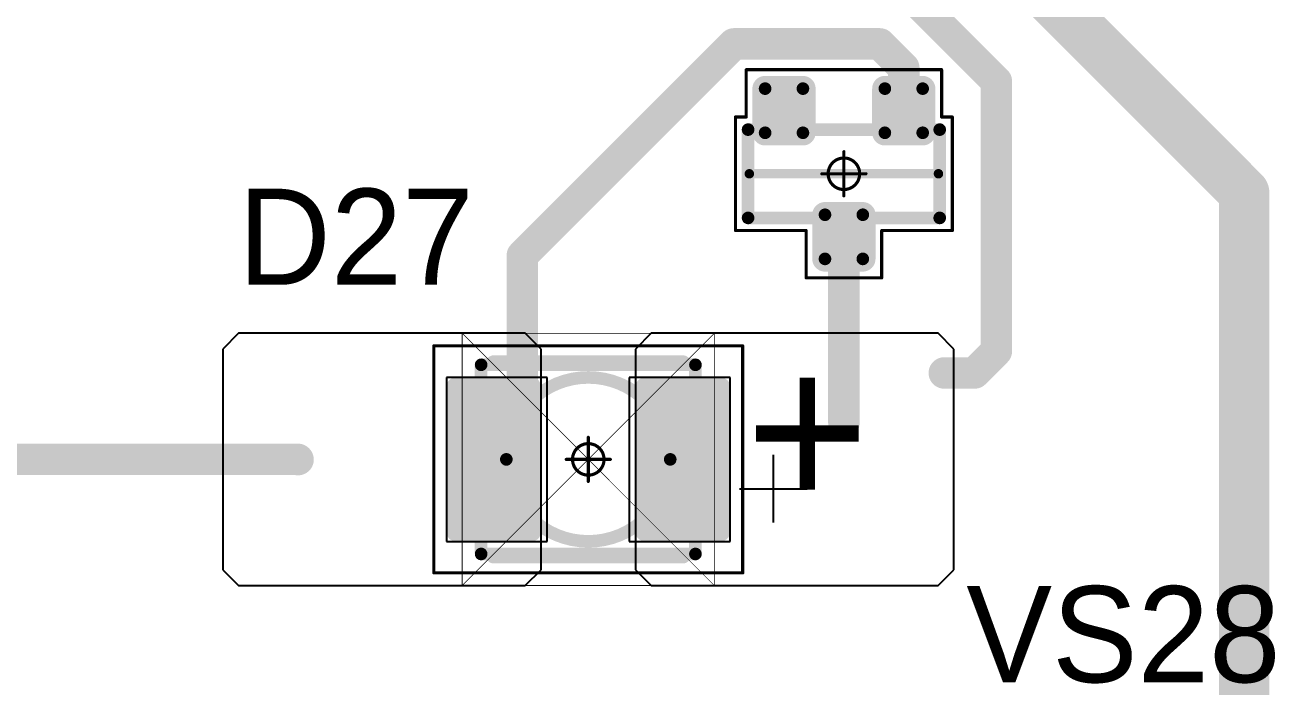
# Model space of a CAD drawing. Header units: millimetres. Extents: x 0 to 1769, y 431 to 1001.
# Drawn here: x 1363.06 to 1382.89, y 537.92 to 548.42 of the extents above; entities that cross this region are included whole.
import ezdxf

# ---------------------------------------------------------------- set-up
doc = ezdxf.new("R2010")
doc.units = ezdxf.units.MM
for name, color, linetype in [('Mechanical13', 56, 'Continuous'), ('Mechanical15', 56, 'Continuous'), ('Mechanical9', 56, 'Continuous'), ('TopLayer', 1, 'Continuous'), ('TopOverlay', 2, 'Continuous'), ('TopPaste', 8, 'Continuous'), ('TopSolder', 216, 'Continuous')]:
    doc.layers.add(name, color=color, linetype=linetype)

# ---------------------------------------------------------------- blocks, each defined once
blk = doc.blocks.new('SOT23_112')
at = {"layer": 'Mechanical13', "const_width": 0.1999996}
for points in [[(-0.7000011399999999, -1.51991822), (-0.7000011399999999, 1.52008078)], [(0.7000011399999999, 1.52008078), (-0.7000011399999999, 1.52008078)], [(0.7000011399999999, -1.51991822), (0.7000011399999999, 1.52008078)], [(0.7000011399999999, -1.51991822), (-0.7000011399999999, -1.51991822)]]:
    blk.add_lwpolyline(points, dxfattribs=at)
at = {"layer": 'Mechanical13', "const_width": 0.0999998}
for points in [[(-0.75000104, 1.52008078, 1), (-0.65000124, 1.52008078, 1)], [(-0.75000104, 1.52008078, 1), (-0.65000124, 1.52008078, 1)], [(0.65000124, 1.52008078, 1), (0.75000104, 1.52008078, 1)], [(0.65000124, 1.52008078, 1), (0.75000104, 1.52008078, 1)], [(-0.75000104, -1.51991822, 1), (-0.65000124, -1.51991822, 1)], [(-0.75000104, -1.51991822, 1), (-0.65000124, -1.51991822, 1)], [(0.65000124, -1.51991822, 1), (0.75000104, -1.51991822, 1)], [(0.65000124, -1.51991822, 1), (0.75000104, -1.51991822, 1)]]:
    blk.add_lwpolyline(points, format="xyb", close=True, dxfattribs=at)
at = {"layer": 'Mechanical15', "const_width": 0.0499999}
for points in [[(0.90000074, 1.72008038), (-0.90000074, 1.72008038)], [(-0.90000074, 1.55008072), (-0.90000074, 1.72008038)], [(0.90000074, 0.6000800799999999), (0.90000074, 1.72008038)], [(-0.90000074, 1.55008072), (-1.64999924, 1.55008072)], [(-1.64999924, -1.54991816), (-1.64999924, 1.55008072)], [(1.64999924, 0.6000800799999999), (0.90000074, 0.6000800799999999)], [(1.64999924, -0.59991752), (1.64999924, 0.6000800799999999)], [(0, -0.34991802), (0, 0.35007804)], [(0.3499993, 8.128e-05), (-0.3499993, 8.128e-05)], [(0.90000074, -1.71991782), (0.90000074, -0.59991752)], [(1.64999924, -0.59991752), (0.90000074, -0.59991752)], [(-0.90000074, -1.54991816), (-1.64999924, -1.54991816)], [(-0.90000074, -1.71991782), (-0.90000074, -1.54991816)], [(0.90000074, -1.71991782), (-0.90000074, -1.71991782)]]:
    blk.add_lwpolyline(points, dxfattribs=at)
at = {"layer": 'Mechanical15'}
for points, const_width in [([(-0.9125000799999999, 1.72008038, 1), (-0.8875014, 1.72008038, 1)], 0.02499868), ([(-0.9125000799999999, 1.72008038, 1), (-0.8875014, 1.72008038, 1)], 0.02499868), ([(0.8875014, 1.72008038, 1), (0.9125000799999999, 1.72008038, 1)], 0.02499868), ([(0.8875014, 1.72008038, 1), (0.9125000799999999, 1.72008038, 1)], 0.02499868), ([(-1.66249858, 1.55008072, 1), (-1.6374999, 1.55008072, 1)], 0.02499868), ([(-1.66249858, 1.55008072, 1), (-1.6374999, 1.55008072, 1)], 0.02499868), ([(-0.9125000799999999, 1.55008072, 1), (-0.8875014, 1.55008072, 1)], 0.02499868), ([(-0.9125000799999999, 1.55008072, 1), (-0.8875014, 1.55008072, 1)], 0.02499868), ([(0.8875014, 0.6000800799999999, 1), (0.9125000799999999, 0.6000800799999999, 1)], 0.02499868), ([(0.8875014, 0.6000800799999999, 1), (0.9125000799999999, 0.6000800799999999, 1)], 0.02499868), ([(1.6374999, 0.6000800799999999, 1), (1.66249858, 0.6000800799999999, 1)], 0.02499868), ([(1.6374999, 0.6000800799999999, 1), (1.66249858, 0.6000800799999999, 1)], 0.02499868), ([(0.2499995, 8.382e-05, 1), (-0.2499995, 8.382e-05, 1)], 0.0499999), ([(-0.01249934, 0.35007804, 1), (0.01249934, 0.35007804, 1)], 0.02499868), ([(-0.36249864, 8.128e-05, 1), (-0.33749996, 8.128e-05, 1)], 0.02499868), ([(-0.26249884, 8.382e-05, 1), (-0.23750016, 8.382e-05, 1)], 0.02499868), ([(0.23750016, 8.382e-05, 1), (0.26249884, 8.382e-05, 1)], 0.02499868), ([(0.33749996, 8.128e-05, 1), (0.36249864, 8.128e-05, 1)], 0.02499868), ([(-0.01249934, -0.34991802, 1), (0.01249934, -0.34991802, 1)], 0.02499868), ([(0.8875014, -0.59991752, 1), (0.9125000799999999, -0.59991752, 1)], 0.02499868), ([(0.8875014, -0.59991752, 1), (0.9125000799999999, -0.59991752, 1)], 0.02499868), ([(1.6374999, -0.59991752, 1), (1.66249858, -0.59991752, 1)], 0.02499868), ([(1.6374999, -0.59991752, 1), (1.66249858, -0.59991752, 1)], 0.02499868), ([(-1.66249858, -1.54991816, 1), (-1.6374999, -1.54991816, 1)], 0.02499868), ([(-1.66249858, -1.54991816, 1), (-1.6374999, -1.54991816, 1)], 0.02499868), ([(-0.9125000799999999, -1.54991816, 1), (-0.8875014, -1.54991816, 1)], 0.02499868), ([(-0.9125000799999999, -1.54991816, 1), (-0.8875014, -1.54991816, 1)], 0.02499868), ([(-0.9125000799999999, -1.71991782, 1), (-0.8875014, -1.71991782, 1)], 0.02499868), ([(-0.9125000799999999, -1.71991782, 1), (-0.8875014, -1.71991782, 1)], 0.02499868), ([(0.8875014, -1.71991782, 1), (0.9125000799999999, -1.71991782, 1)], 0.02499868), ([(0.8875014, -1.71991782, 1), (0.9125000799999999, -1.71991782, 1)], 0.02499868)]:
    blk.add_lwpolyline(points, format="xyb", close=True, dxfattribs=dict(at, const_width=const_width))
at = {"layer": 'TopLayer', "const_width": 0.0999998}
for points in [[(-1.39999974, 1.25008132, 1), (-1.29999994, 1.25008132, 1)], [(-0.7000011399999999, 1.25008132, 1), (-0.6000013399999999, 1.25008132, 1)], [(-1.39999974, 0.65008252, 1), (-1.29999994, 0.65008252, 1)], [(-0.7000011399999999, 0.65008252, 1), (-0.6000013399999999, 0.65008252, 1)], [(0.6000013399999999, 0.30008068, 1), (0.7000011399999999, 0.30008068, 1)], [(1.29999994, 0.30008068, 1), (1.39999974, 0.30008068, 1)], [(0.6000013399999999, -0.29991812, 1), (0.7000011399999999, -0.29991812, 1)], [(1.29999994, -0.29991812, 1), (1.39999974, -0.29991812, 1)], [(-1.39999974, -0.64991996, 1), (-1.29999994, -0.64991996, 1)], [(-0.7000011399999999, -0.64991996, 1), (-0.6000013399999999, -0.64991996, 1)], [(-1.39999974, -1.24991876, 1), (-1.29999994, -1.24991876, 1)], [(-0.7000011399999999, -1.24991876, 1), (-0.6000013399999999, -1.24991876, 1)]]:
    blk.add_lwpolyline(points, format="xyb", close=True, dxfattribs=at)
at = {"layer": 'TopLayer'}
for points in [[(-1.44999964, 1.25008132), (-1.44999964, 0.65008252), (-0.55000144, 1.25008132), (-0.55000144, 0.65008252)], [(-1.34999984, 1.35008112), (-1.34999984, 0.55008272), (-0.65000124, 1.35008112), (-0.65000124, 0.55008272)], [(0.65000124, 0.40008048), (0.65000124, -0.39991792), (1.34999984, 0.40008048), (1.34999984, -0.39991792)], [(0.55000144, 0.30008068), (0.55000144, -0.29991812), (1.44999964, 0.30008068), (1.44999964, -0.29991812)], [(-1.34999984, -0.54992016), (-1.34999984, -1.34991856), (-0.65000124, -0.54992016), (-0.65000124, -1.34991856)], [(-1.44999964, -0.64991996), (-1.44999964, -1.24991876), (-0.55000144, -0.64991996), (-0.55000144, -1.24991876)]]:
    blk.add_solid(points, dxfattribs=at)
at = {"layer": 'TopOverlay', "const_width": 0.1499997}
blk.add_lwpolyline([(0, -1.50000208), (0, 1.50000208)], dxfattribs=at)
at = {"layer": 'TopOverlay', "const_width": 0.07499858}
for points in [[(-0.03750056, 1.50000208, 1), (0.03750056, 1.50000208, 1)], [(-0.03750056, -1.50000208, 1), (0.03750056, -1.50000208, 1)]]:
    blk.add_lwpolyline(points, format="xyb", close=True, dxfattribs=at)
at = {"layer": 'TopPaste', "const_width": 0.07499858}
for points in [[(-1.38749786, 1.25008132, 1), (-1.31250182, 1.25008132, 1)], [(-0.68749926, 1.25008132, 1), (-0.61250322, 1.25008132, 1)], [(-1.38749786, 0.65008252, 1), (-1.31250182, 0.65008252, 1)], [(-0.68749926, 0.65008252, 1), (-0.61250322, 0.65008252, 1)], [(0.61250322, 0.30008068, 1), (0.68749926, 0.30008068, 1)], [(1.31250182, 0.30008068, 1), (1.38749786, 0.30008068, 1)], [(0.61250322, -0.29991812, 1), (0.68749926, -0.29991812, 1)], [(1.31250182, -0.29991812, 1), (1.38749786, -0.29991812, 1)], [(-1.38749786, -0.64991996, 1), (-1.31250182, -0.64991996, 1)], [(-0.68749926, -0.64991996, 1), (-0.61250322, -0.64991996, 1)], [(-1.38749786, -1.24991876, 1), (-1.31250182, -1.24991876, 1)], [(-0.68749926, -1.24991876, 1), (-0.61250322, -1.24991876, 1)]]:
    blk.add_lwpolyline(points, format="xyb", close=True, dxfattribs=at)
at = {"layer": 'TopPaste'}
for points in [[(-1.42499842, 1.25008132), (-1.42499842, 0.65008252), (-0.5750026599999999, 1.25008132), (-0.5750026599999999, 0.65008252)], [(-1.34999984, 1.3250799), (-1.34999984, 0.57508394), (-0.65000124, 1.3250799), (-0.65000124, 0.57508394)], [(0.5750026599999999, 0.30008068), (0.5750026599999999, -0.29991812), (1.42499842, 0.30008068), (1.42499842, -0.29991812)], [(0.65000124, 0.37507926), (0.65000124, -0.3749166999999999), (1.34999984, 0.37507926), (1.34999984, -0.3749166999999999)], [(-1.34999984, -0.57492138), (-1.34999984, -1.32491734), (-0.65000124, -0.57492138), (-0.65000124, -1.32491734)], [(-1.42499842, -0.64991996), (-1.42499842, -1.24991876), (-0.5750026599999999, -0.64991996), (-0.5750026599999999, -1.24991876)]]:
    blk.add_solid(points, dxfattribs=at)
at = {"layer": 'TopSolder', "const_width": 0.2015998}
for points in [[(-1.45079974, 1.25008132, 1), (-1.24919994, 1.25008132, 1)], [(-0.75080114, 1.25008132, 1), (-0.5492013399999999, 1.25008132, 1)], [(-1.45079974, 0.65008252, 1), (-1.24919994, 0.65008252, 1)], [(-0.75080114, 0.65008252, 1), (-0.5492013399999999, 0.65008252, 1)], [(0.5492013399999999, 0.30008068, 1), (0.75080114, 0.30008068, 1)], [(1.24919994, 0.30008068, 1), (1.45079974, 0.30008068, 1)], [(0.5492013399999999, -0.29991812, 1), (0.75080114, -0.29991812, 1)], [(1.24919994, -0.29991812, 1), (1.45079974, -0.29991812, 1)], [(-1.45079974, -0.64991996, 1), (-1.24919994, -0.64991996, 1)], [(-0.75080114, -0.64991996, 1), (-0.5492013399999999, -0.64991996, 1)], [(-1.45079974, -1.24991876, 1), (-1.24919994, -1.24991876, 1)], [(-0.75080114, -1.24991876, 1), (-0.5492013399999999, -1.24991876, 1)]]:
    blk.add_lwpolyline(points, format="xyb", close=True, dxfattribs=at)
at = {"layer": 'TopSolder'}
for points in [[(-1.34999984, 1.45168112), (-1.34999984, 0.44848272), (-0.65000124, 1.45168112), (-0.65000124, 0.44848272)], [(-1.55159964, 1.25008132), (-1.55159964, 0.65008252), (-0.4484014399999999, 1.25008132), (-0.4484014399999999, 0.65008252)], [(0.65000124, 0.50168048), (0.65000124, -0.50151792), (1.34999984, 0.50168048), (1.34999984, -0.50151792)], [(0.4484014399999999, 0.30008068), (0.4484014399999999, -0.29991812), (1.55159964, 0.30008068), (1.55159964, -0.29991812)], [(-1.34999984, -0.44832016), (-1.34999984, -1.45151856), (-0.65000124, -0.44832016), (-0.65000124, -1.45151856)], [(-1.55159964, -0.64991996), (-1.55159964, -1.24991876), (-0.4484014399999999, -0.64991996), (-0.4484014399999999, -1.24991876)]]:
    blk.add_solid(points, dxfattribs=at)
blk = doc.blocks.new('T66G_300')
at = {"layer": 'Mechanical13'}
for p, q in [((2.93559992, 0.07119874), (2.93559992, -1.00000054)), ((2.40000028, -0.4644009), (3.47119956, -0.4644009))]:
    blk.add_line(p, q, dxfattribs=at)
at = {"layer": 'Mechanical13', "const_width": 0.1999996}
for points in [[(-1.69999914, 1.49999954), (1.69999914, 1.49999954)], [(-1.69999914, -1.49999954), (-1.69999914, 1.49999954)], [(1.69999914, -1.49999954), (1.69999914, 1.49999954)], [(-1.69999914, -1.49999954), (1.69999914, -1.49999954)]]:
    blk.add_lwpolyline(points, dxfattribs=at)
at = {"layer": 'Mechanical13'}
for points, const_width in [([(-1.74999904, 1.49999954, 1), (-1.64999924, 1.49999954, 1)], 0.0999998), ([(-1.74999904, 1.49999954, 1), (-1.64999924, 1.49999954, 1)], 0.0999998), ([(1.64999924, 1.49999954, 1), (1.74999904, 1.49999954, 1)], 0.0999998), ([(1.64999924, 1.49999954, 1), (1.74999904, 1.49999954, 1)], 0.0999998), ([(1.29999994, 0, 1), (-1.29999994, 0, 1)], 0.1999996), ([(-1.34999984, 0, 1), (-1.25000004, 0, 1)], 0.0999998), ([(1.25000004, 0, 1), (1.34999984, 0, 1)], 0.0999998), ([(-1.74999904, -1.49999954, 1), (-1.64999924, -1.49999954, 1)], 0.0999998), ([(-1.74999904, -1.49999954, 1), (-1.64999924, -1.49999954, 1)], 0.0999998), ([(1.64999924, -1.49999954, 1), (1.74999904, -1.49999954, 1)], 0.0999998), ([(1.64999924, -1.49999954, 1), (1.74999904, -1.49999954, 1)], 0.0999998)]:
    blk.add_lwpolyline(points, format="xyb", close=True, dxfattribs=dict(at, const_width=const_width))
at = {"layer": 'Mechanical15', "const_width": 0.0499999}
for points in [[(-2.45000018, -1.79999894), (-2.45000018, 1.79999894)], [(-2.45000018, 1.79999894), (2.45000018, 1.79999894)], [(2.45000018, -1.79999894), (2.45000018, 1.79999894)], [(0, -0.3499993), (0, 0.3499993)], [(-0.3499993, 0), (0.3499993, 0)], [(-2.45000018, -1.79999894), (2.45000018, -1.79999894)]]:
    blk.add_lwpolyline(points, dxfattribs=at)
at = {"layer": 'Mechanical15'}
for points, const_width in [([(-2.46249952, 1.79999894, 1), (-2.43750084, 1.79999894, 1)], 0.02499868), ([(-2.46249952, 1.79999894, 1), (-2.43750084, 1.79999894, 1)], 0.02499868), ([(2.43750084, 1.79999894, 1), (2.46249952, 1.79999894, 1)], 0.02499868), ([(2.43750084, 1.79999894, 1), (2.46249952, 1.79999894, 1)], 0.02499868), ([(0.2499995, 0, 1), (-0.2499995, 0, 1)], 0.0499999), ([(-0.01249934, 0.3499993, 1), (0.01249934, 0.3499993, 1)], 0.02499868), ([(-0.36249864, 0, 1), (-0.33749996, 0, 1)], 0.02499868), ([(-0.26249884, 0, 1), (-0.23750016, 0, 1)], 0.02499868), ([(0.23750016, 0, 1), (0.26249884, 0, 1)], 0.02499868), ([(0.33749996, 0, 1), (0.36249864, 0, 1)], 0.02499868), ([(-0.01249934, -0.3499993, 1), (0.01249934, -0.3499993, 1)], 0.02499868), ([(-2.46249952, -1.79999894, 1), (-2.43750084, -1.79999894, 1)], 0.02499868), ([(-2.46249952, -1.79999894, 1), (-2.43750084, -1.79999894, 1)], 0.02499868), ([(2.43750084, -1.79999894, 1), (2.46249952, -1.79999894, 1)], 0.02499868), ([(2.43750084, -1.79999894, 1), (2.46249952, -1.79999894, 1)], 0.02499868)]:
    blk.add_lwpolyline(points, format="xyb", close=True, dxfattribs=dict(at, const_width=const_width))
at = {"layer": 'TopLayer'}
for p, q in [((-5.549999059999999, 2.00000108), (-5.8000011, 1.74999904)), ((-1.00000054, 2.00000108), (-5.549999059999999, 2.00000108)), ((-0.75000104, 1.74999904), (-1.00000054, 2.00000108)), ((1.00000054, 2.00000108), (0.75000104, 1.74999904)), ((5.549999059999999, 2.00000108), (1.00000054, 2.00000108)), ((5.8000011, 1.74999904), (5.549999059999999, 2.00000108)), ((-5.8000011, 1.74999904), (-5.8000011, -1.74999904)), ((-0.75000104, -1.74999904), (-0.75000104, 1.74999904)), ((0.75000104, 1.74999904), (0.75000104, -1.74999904)), ((5.8000011, -1.74999904), (5.8000011, 1.74999904)), ((-5.8000011, -1.74999904), (-5.549999059999999, -2.00000108)), ((-1.00000054, -2.00000108), (-0.75000104, -1.74999904)), ((0.75000104, -1.74999904), (1.00000054, -2.00000108)), ((5.549999059999999, -2.00000108), (5.8000011, -1.74999904)), ((-5.549999059999999, -2.00000108), (-1.00000054, -2.00000108)), ((1.00000054, -2.00000108), (5.549999059999999, -2.00000108))]:
    blk.add_line(p, q, dxfattribs=at)
at = {"layer": 'TopLayer', "const_width": 0.1499997}
for points in [[(-2.17499946, 1.15000024, 1), (-2.0250023, 1.15000024, 1)], [(-0.97500186, 1.15000024, 1), (-0.8250047, 1.15000024, 1)], [(0.8250047, 1.15000024, 1), (0.97500186, 1.15000024, 1)], [(2.0250023, 1.15000024, 1), (2.17499946, 1.15000024, 1)], [(-2.17499946, -1.15000024, 1), (-2.0250023, -1.15000024, 1)], [(-0.97500186, -1.15000024, 1), (-0.8250047, -1.15000024, 1)], [(0.8250047, -1.15000024, 1), (0.97500186, -1.15000024, 1)], [(2.0250023, -1.15000024, 1), (2.17499946, -1.15000024, 1)]]:
    blk.add_lwpolyline(points, format="xyb", close=True, dxfattribs=at)
at = {"layer": 'TopLayer'}
for points in [[(-0.9000032799999999, 1.29999994), (-2.10000088, 1.29999994), (-0.9000032799999999, -1.29999994), (-2.10000088, -1.29999994)], [(2.10000088, 1.29999994), (0.9000032799999999, 1.29999994), (2.10000088, -1.29999994), (0.9000032799999999, -1.29999994)], [(-0.75000358, 1.15000024), (-2.25000058, 1.15000024), (-0.75000358, -1.15000024), (-2.25000058, -1.15000024)], [(2.25000058, 1.15000024), (0.75000358, 1.15000024), (2.25000058, -1.15000024), (0.75000358, -1.15000024)]]:
    blk.add_solid(points, dxfattribs=at)
at = {"layer": 'TopOverlay', "const_width": 0.2499995}
for points in [[(-1.49999954, 1.52500076), (1.49999954, 1.52500076)], [(-1.49999954, -1.52500076), (1.49999954, -1.52500076)]]:
    blk.add_lwpolyline(points, dxfattribs=at)
at = {"layer": 'TopOverlay', "const_width": 0.12499848}
for points in [[(-1.56249878, 1.52500076, 1), (-1.4375003, 1.52500076, 1)], [(1.4375003, 1.52500076, 1), (1.56249878, 1.52500076, 1)], [(-1.56249878, -1.52500076, 1), (-1.4375003, -1.52500076, 1)], [(1.4375003, -1.52500076, 1), (1.56249878, -1.52500076, 1)]]:
    blk.add_lwpolyline(points, format="xyb", close=True, dxfattribs=at)
at = {"layer": 'TopPaste', "const_width": 0.12499848}
for points in [[(-2.16250012, 1.15000024, 1), (-2.03750164, 1.15000024, 1)], [(-0.9625025199999999, 1.15000024, 1), (-0.8375040399999999, 1.15000024, 1)], [(0.8375040399999999, 1.15000024, 1), (0.9625025199999999, 1.15000024, 1)], [(2.03750164, 1.15000024, 1), (2.16250012, 1.15000024, 1)], [(-2.16250012, -1.15000024, 1), (-2.03750164, -1.15000024, 1)], [(-0.9625025199999999, -1.15000024, 1), (-0.8375040399999999, -1.15000024, 1)], [(0.8375040399999999, -1.15000024, 1), (0.9625025199999999, -1.15000024, 1)], [(2.03750164, -1.15000024, 1), (2.16250012, -1.15000024, 1)]]:
    blk.add_lwpolyline(points, format="xyb", close=True, dxfattribs=at)
at = {"layer": 'TopPaste'}
for points in [[(-0.9000032799999999, 1.27499872), (-2.10000088, 1.27499872), (-0.9000032799999999, -1.27499872), (-2.10000088, -1.27499872)], [(2.10000088, 1.27499872), (0.9000032799999999, 1.27499872), (2.10000088, -1.27499872), (0.9000032799999999, -1.27499872)], [(-0.7750047999999999, 1.15000024), (-2.22499936, 1.15000024), (-0.7750047999999999, -1.15000024), (-2.22499936, -1.15000024)], [(2.22499936, 1.15000024), (0.7750047999999999, 1.15000024), (2.22499936, -1.15000024), (0.7750047999999999, -1.15000024)]]:
    blk.add_solid(points, dxfattribs=at)
at = {"layer": 'TopSolder'}
for p, q in [((-2.25000058, 1.29999994), (-2.25000058, -1.29999994)), ((-0.65000124, 1.29999994), (-2.25000058, 1.29999994)), ((-0.65000124, -1.29999994), (-0.65000124, 1.29999994)), ((0.65000124, 1.29999994), (0.65000124, -1.29999994)), ((2.25000058, 1.29999994), (0.65000124, 1.29999994)), ((2.25000058, -1.29999994), (2.25000058, 1.29999994)), ((-2.25000058, -1.29999994), (-0.65000124, -1.29999994)), ((0.65000124, -1.29999994), (2.25000058, -1.29999994))]:
    blk.add_line(p, q, dxfattribs=at)
at = {"layer": 'TopOverlay'}
blk.add_text('+', height=2.50000008, dxfattribs=at).set_placement((2.50000008, -0.8000009399999999))

msp = doc.modelspace()

# ---------------------------------------------------------------- linework, layer by layer
at = {"layer": 'Mechanical9'}
for points, const_width in [([(1369.99455236, 539.5281056), (1369.99455236, 543.5281052199999)], 0.0127), ([(1369.99455236, 543.5281052199999), (1373.99455198, 543.5281052199999)], 0.0127), ([(1369.99455236, 543.5281052199999), (1373.99455198, 539.5281056)], 0.009999979999999999), ([(1369.99455236, 539.5281056), (1373.99455198, 543.5281052199999)], 0.009999979999999999), ([(1373.99455198, 539.5281056), (1373.99455198, 543.5281052199999)], 0.0127), ([(1369.99455236, 539.5281056), (1373.99455198, 539.5281056)], 0.0127)]:
    msp.add_lwpolyline(points, dxfattribs=dict(at, const_width=const_width))
for points, const_width in [([(1369.99137736, 543.5281052199999, 1), (1369.99772736, 543.5281052199999, 1)], 0.00635), ([(1369.99137736, 543.5281052199999, 1), (1369.99772736, 543.5281052199999, 1)], 0.00635), ([(1369.992053, 543.5281052199999, 1), (1369.99705172, 543.5281052199999, 1)], 0.00499872), ([(1373.99137698, 543.5281052199999, 1), (1373.99772698, 543.5281052199999, 1)], 0.00635), ([(1373.99137698, 543.5281052199999, 1), (1373.99772698, 543.5281052199999, 1)], 0.00635), ([(1373.99205262, 543.5281052199999, 1), (1373.99705134, 543.5281052199999, 1)], 0.00499872), ([(1369.99137736, 539.5281056, 1), (1369.99772736, 539.5281056, 1)], 0.00635), ([(1369.99137736, 539.5281056, 1), (1369.99772736, 539.5281056, 1)], 0.00635), ([(1369.992053, 539.5281056, 1), (1369.99705172, 539.5281056, 1)], 0.00499872), ([(1373.99137698, 539.5281056, 1), (1373.99772698, 539.5281056, 1)], 0.00635), ([(1373.99137698, 539.5281056, 1), (1373.99772698, 539.5281056, 1)], 0.00635), ([(1373.99205262, 539.5281056, 1), (1373.99705134, 539.5281056, 1)], 0.00499872)]:
    msp.add_lwpolyline(points, format="xyb", close=True, dxfattribs=dict(at, const_width=const_width))
at = {"layer": 'TopLayer'}
for points, const_width in [([(1376.67008384, 551.4849219199999), (1382.40016128, 545.75484448)], 0.8000009399999999), ([(1377.05563552, 548.93573728), (1378.46832256, 547.52305024)], 0.499999), ([(1370.94878464, 544.76095264), (1374.30434816, 548.11651616)], 0.499999), ([(1374.30434816, 548.11651616), (1376.61993408, 548.11651616)], 0.499999), ([(1376.61993408, 548.11651616), (1376.9998368, 547.73661344)], 0.499999), ([(1376.9998368, 547.05732854), (1376.9998368, 547.73661344)], 0.499999), ([(1378.46832256, 543.2457715200001), (1378.46832256, 547.52305024)], 0.499999), ([(1382.40016128, 534.7201904), (1382.40016128, 545.75484448)], 0.8000009399999999), ([(1376.04983616, 542.10683552), (1376.04983616, 545.05732746)], 0.499999), ([(1370.94878464, 542.75488096), (1370.94878464, 544.76095264)], 0.499999), ([(1378.12093184, 542.8983807999999), (1378.46832256, 543.2457715200001)], 0.499999), ([(1377.64333056, 542.8983807999999), (1378.12093184, 542.8983807999999)], 0.499999), ([(1362.12338192, 541.52812192), (1367.3862416, 541.52812192)], 0.499999), ([(1367.3862416, 541.52812192), (1367.38953344, 541.5248300799999)], 0.499999)]:
    msp.add_lwpolyline(points, dxfattribs=dict(at, const_width=const_width))
for points, const_width in [([(1374.17934968, 548.11651616, 1), (1374.42934664, 548.11651616, 1)], 0.2499995), ([(1374.17934968, 548.11651616, 1), (1374.42934664, 548.11651616, 1)], 0.2499995), ([(1376.4949356, 548.11651616, 1), (1376.74493256, 548.11651616, 1)], 0.2499995), ([(1376.4949356, 548.11651616, 1), (1376.74493256, 548.11651616, 1)], 0.2499995), ([(1376.87483832, 547.73661344, 1), (1377.12483528, 547.73661344, 1)], 0.2499995), ([(1376.87483832, 547.73661344, 1), (1377.12483528, 547.73661344, 1)], 0.2499995), ([(1378.34332408, 547.52305024, 1), (1378.59332104, 547.52305024, 1)], 0.2499995), ([(1378.34332408, 547.52305024, 1), (1378.59332104, 547.52305024, 1)], 0.2499995), ([(1376.87483832, 547.05732854, 1), (1377.12483528, 547.05732854, 1)], 0.2499995), ([(1382.20016168, 545.75484448, 1), (1382.60016088, 545.75484448, 1)], 0.3999992), ([(1382.20016168, 545.75484448, 1), (1382.60016088, 545.75484448, 1)], 0.3999992), ([(1375.92483768, 545.05732746, 1), (1376.17483464, 545.05732746, 1)], 0.2499995), ([(1370.82378616, 544.76095264, 1), (1371.07378312, 544.76095264, 1)], 0.2499995), ([(1370.82378616, 544.76095264, 1), (1371.07378312, 544.76095264, 1)], 0.2499995), ([(1378.34332408, 543.2457715200001, 1), (1378.59332104, 543.2457715200001, 1)], 0.2499995), ([(1378.34332408, 543.2457715200001, 1), (1378.59332104, 543.2457715200001, 1)], 0.2499995), ([(1370.82378616, 542.75488096, 1), (1371.07378312, 542.75488096, 1)], 0.2499995), ([(1377.51833208, 542.8983807999999, 1), (1377.76832904, 542.8983807999999, 1)], 0.2499995), ([(1377.99593336, 542.8983807999999, 1), (1378.24593032, 542.8983807999999, 1)], 0.2499995), ([(1377.99593336, 542.8983807999999, 1), (1378.24593032, 542.8983807999999, 1)], 0.2499995), ([(1375.92483768, 542.10683552, 1), (1376.17483464, 542.10683552, 1)], 0.2499995), ([(1367.26124312, 541.52812192, 1), (1367.51124008, 541.52812192, 1)], 0.2499995), ([(1367.26124312, 541.52812192, 1), (1367.51124008, 541.52812192, 1)], 0.2499995), ([(1367.26453496, 541.5248300799999, 1), (1367.51453192, 541.5248300799999, 1)], 0.2499995)]:
    msp.add_lwpolyline(points, format="xyb", close=True, dxfattribs=dict(at, const_width=const_width))

# ---------------------------------------------------------------- block references
for name, p, rotation in [('SOT23_112', (1376.04975488, 546.057328), 270), ('T66G_300', (1371.99455344, 541.52810668), 360)]:
    msp.add_blockref(name, p, dxfattribs=dict(rotation=rotation))

# ---------------------------------------------------------------- texts
at = {"layer": 'TopOverlay'}
for s, p in [('D27', (1366.4378056, 544.2969098799999)), ('VS28', (1377.99238752, 537.99439264))]:
    msp.add_text(s, height=1.524, dxfattribs=at).set_placement(p)

doc.saveas('drawing.dxf')
